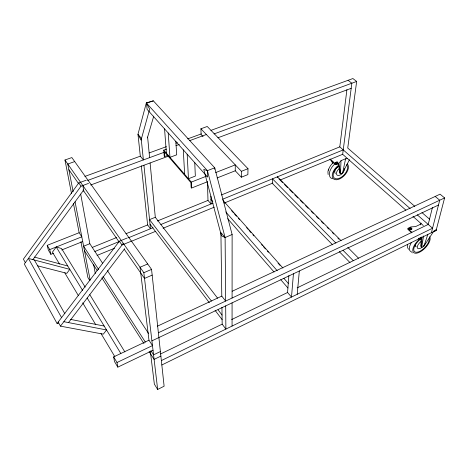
<?xml version="1.0" encoding="UTF-8"?>
<svg xmlns="http://www.w3.org/2000/svg" width="468" height="468" viewBox="0 0 468 468"><rect width="100%" height="100%" fill="white"/><g stroke="black" fill="none" stroke-linecap="round" stroke-linejoin="round"><path stroke-width="0.7" d="M232.069 326.067L232.081 302.866M232.087 298.034L232.122 234.509L214.724 167.813L153.334 100.831L146.519 103.118L147.098 109.348L207.593 177.068L207.412 170.656L146.519 103.118M203.089 136.674L201.111 134.579L200.912 128.776L207.242 126.483L247.993 168.696L247.876 174.593L241.324 177.22L235.252 170.779L235.275 164.888L215.666 172.563M407.616 244.822L407.622 247.683L408.517 249.292M241.324 177.22L241.394 171.317L200.912 128.776M421.083 237.44L420.954 246.344L421.732 246.449M339.903 170.966L339.815 173.043L340.394 173.271M277.384 177.378L277.413 176.822L341.067 240.663M293.448 273.78L291.5 297.063L287.563 292.506L288.873 275.582M297.209 294.278L299.333 270.99M410.132 208.564L339.791 146.87L346.911 89.727M405.861 210.138L342.67 154.294L351.842 83.222L348.087 80.297M210.951 130.379L352.89 78.542L356.657 81.45L347.736 148.052L414.812 206.37M421.411 243.559L420.954 246.344L422.294 247.233L423.944 246.109L433.333 231.871L435.907 230.601A0.813 0.538 13.8 0 0 435.954 229.841M423.569 235.93L421.744 247.063L421.896 237.481L419.234 238.785A0.819 0.55 13.3 0 1 418.649 238.855M338.44 163.695L339.815 173.043L341.254 173.809L342.687 172.68L345.6 158.751L347.759 158.623M328.513 169.1L327.91 171.762L328.132 174.541M432.42 207.57L428.22 224.435L297.168 287.855M431.408 232.713L439.709 200.228L435.187 196.449M232.169 291.26L440.066 194.167L444.6 197.923L436.129 230.396L161.834 364.987M146.326 102.913L137.978 134.281L140.312 156.177L143.383 159.933L141.12 138.001L137.978 134.281L141.038 140.137L149.649 109.155L146.326 102.913L153.334 100.831M147.391 137.873L153.744 116.146M420.217 224.862L421.141 223.148M424.09 245.899L427.857 234.275M342.687 172.68L349.514 159.658M86.264 180.18L78.759 182.941L23.4 259.143L25.336 262.642M88.54 183.392L81.017 186.176L24.318 264.04L57.084 323.511L57.868 323.663L58.611 322.68M32.889 259.623L83.643 190.102M85.205 287.141L61.56 248.526L56.242 246.993L52.434 252.17L59.535 264.063M123.277 243.325L60.477 326.149L58.202 322.037M57.084 323.511L119.346 241.213L127.308 237.955M68.498 322.598L124.681 248.719M150.345 351.421L154.358 384.152L157.663 389.458L164.116 386.205L151.556 269.375L71.85 157.57L64.964 159.998L71.499 193.506M422.031 236.925L419.369 238.23A0.819 0.55 13.3 0 1 418.579 238.241M433.473 231.315L436.053 230.045A0.813 0.538 13.8 0 0 436.1 229.285M161.361 360.576L432.555 228.232L417.257 214.818M160.881 356.095L154.107 359.383L149.087 351.556M160.395 351.556L153.568 354.849L150.871 350.667M160.536 353.983L222.171 324.154L221.943 307.289M231.625 319.58L287.563 292.506M410.167 228.881L410.916 228.519M420.393 224.283L415.596 226.594L410.886 226.904L408.236 228.173A0.807 0.538 12.3 0 0 408.16 228.934L411.869 232.292M147.701 263.964L140.02 267.251L148.97 340.201L113.654 356.897L114.484 361.542L117.813 367.146L153.024 350.257M117.813 367.146L117 362.507L152.474 345.595L148.97 340.201M151.913 340.868L438.481 205.031M158.371 332.76L444.6 197.923M157.423 326.167L221.785 296.109L220.914 232.573L225.108 237.545L225.646 301.07L221.785 296.109M152.176 275.102L144.524 278.442L124.114 249.099M157.663 389.458L143.846 272.715L151.556 269.375M214.754 169.24L214.724 167.813L207.412 170.656L203.755 169.416L221.405 235.72L225.108 237.545L232.122 234.509M341.02 160.659L345.6 158.751M336.264 162.887L336.978 162.595M131.432 241.143L122.008 245.027L119.346 241.213M97.052 255.434L114.578 248.221M131.426 241.283L155.686 231.291M163.098 228.238L214.321 207.149M224.429 202.983L272.891 183.029M280.274 179.987L342.67 154.294M94.858 251.503L118.989 241.634M128.372 237.797L153.018 227.711M160.863 224.5L213.045 203.153M222.446 199.309L343.237 149.895M92.243 247.432L116.555 237.551M126.015 233.713L147.625 224.932L141.336 165.812M157.347 220.984L207.985 200.409L207.441 181.59M221.387 194.969L339.791 146.87M80.689 194.091L89.821 243.705L83.62 246.209L98.66 269.568M150.099 162.958L155.306 217.281L149.549 219.603L211.437 301.082M47.209 245.343L49.737 249.584L81.812 236.82L79.151 232.719L47.209 245.343L48.344 250.07L50.86 254.311L53.574 253.223M61.706 249.965L82.719 241.541M241.394 171.317L247.993 168.696M168.071 155.253L164.654 156.517L164.28 151.685L190.897 182.578L191.137 187.457L191.617 188.019L207.055 181.917M217.129 177.939L235.252 170.779M166.468 149.152L163.759 150.146L191.33 182.093L206.201 176.272M90.687 185.006L168.521 156.119M217.907 137.791L351.187 88.323M175.939 145.677L179.32 144.436M189.464 140.716L206.376 134.515M87.621 180.455L163.987 152.352M214.04 133.93L356.657 81.45M84.872 176.424L140.312 156.177M149.239 152.919L166.38 146.659M175.98 143.149L177.349 142.652M187.633 138.897L201.351 133.889M74.704 161.577L67.784 164.028L73.143 191.821M60.477 326.149L103.305 334.152L106.558 329.963L63.847 321.697M70.586 319.398L104.188 326.056M37.329 265.73L66.836 273.324L69.802 269.352L28.396 258.441L61.554 317.608M34.398 257.084L67.766 265.999M411.746 252.521L412.378 252.878M421.96 212.583L429.659 219.276M412.946 216.397L423.294 225.547M410.214 228.402L410.869 228.992M336.352 162.495L336.89 162.987M330.098 159.003L335.521 163.911A0.72 0.456 6.2 0 0 336.521 164.069L339.048 163.016L341.014 160.659L340.458 173.622L338.984 163.566L336.457 164.619A0.72 0.456 6.2 0 1 335.451 164.461L330.034 159.553M411.741 232.848L408.037 229.495A0.807 0.538 12.4 0 1 408.114 228.729M347.742 247.356L358.523 258.166M278.922 178.928L282.508 182.532M284.562 184.591L287.639 187.68M289.692 189.739L292.769 192.828M294.822 194.887L297.9 197.976M300.462 200.55L303.03 203.124M305.592 205.698L308.16 208.272M311.238 211.361L313.285 213.42M316.368 216.508L318.415 218.574M321.493 221.662L323.546 223.722M327.138 227.325L328.676 228.87M332.268 232.473L333.807 234.018M337.908 238.136L338.937 239.166M335.901 243.085L272.493 178.834L272.277 183.28L332.619 244.846M343.062 250.339L353.287 260.699M339.265 251.626L350.005 262.583M222.955 200.351L282.912 268.053M223.926 202.018L224.892 203.106M231.66 210.752L233.59 212.934M234.556 214.028L236.486 216.21M238.423 218.398L239.388 219.486M246.636 227.676L248.087 229.314M249.052 230.408L250.983 232.59M252.913 234.778L253.884 235.866M261.612 244.606L262.577 245.694M263.542 246.788L265.479 248.97M267.409 251.158L268.375 252.252M278.039 263.168L279.969 265.356M225.74 211.905L277.208 270.72M283.941 278.419L288.27 283.368M210.945 199.444L212.858 201.644M227.676 218.685L274.049 272.019M280.747 279.718L287.914 287.966M207.985 200.409L211.062 203.966L210.863 196.174M164.654 156.517L164.221 156.008L163.759 150.146M155.306 217.281L217.614 298.192M218.07 309.816L222.048 315.052M150.023 224.201L209.366 302.755M215.075 310.319L222.113 319.632M147.625 224.932L150.491 228.747L143.933 165.245M222.171 324.154L225.88 329.086L225.687 305.896M64.964 159.998L143.846 272.715M78.759 182.941L81.017 186.176M68.872 169.679L78.431 183.421M83.006 189.996L119.129 241.938M89.821 243.705L102.597 263.232M107.388 270.557L148.514 333.409M103.013 276.331L145.355 342.096M84.509 250.825L97.11 270.481M101.837 277.852L143.968 343.57M89.716 280.449L87.89 277.518L80.911 241.74M89.78 294.618L124.868 351.924M56.242 246.993L82.649 290.54M87.183 298.017L120.832 353.504M64.765 272.826L78.22 295.355M82.707 302.866L95.788 324.769M101.018 333.532L114.847 356.686M113.654 356.897L117 362.507M34.375 260.015L64.859 313.771M332.339 161.431L332.988 163.455M331.707 160.857L332.572 163.56M207.412 170.656L225.108 237.545M49.737 249.584L50.86 254.311M410.922 228.138L411.237 229.495M73.447 203.486L79.151 232.719M75.067 201.819L90.166 280.186M93.623 264.391L95.302 273.505M82.818 185.509L83.836 191.19M147.625 137.083L149.59 157.646M164.56 128.893L166.397 153.2M168.205 132.976L169.96 157.33L176.705 154.814L175.833 141.225M183.286 149.854L184.655 174.359M187.182 154.218L188.452 178.758L195.337 176.079L194.746 162.378M191.33 182.093L191.617 188.019M347.338 163.958A10.179 5.768 -47 0 1 343.764 176.097A10.179 5.768 -47 0 1 332.666 177.799A10.179 5.768 -47 0 1 338.493 165.315M346.566 164.789A9.05 5.125 -47 0 1 343.401 175.576A9.05 5.125 -47 0 1 333.526 177.097A9.05 5.125 -47 0 1 338.703 166M344.226 168.568A4.949 2.802 -47 0 1 341.266 174.348A4.949 2.802 -47 0 1 336.527 174.248A4.949 2.802 -47 0 1 339.47 168.462M335.322 173.476A4.937 2.808 -47 0 1 335.316 169.796A4.937 2.808 -47 0 1 339.002 166.181M332.532 178.729A11.279 6.423 -47 0 1 329.706 171.721A11.279 6.423 -47 0 1 337.375 162.027M328.437 170.223A10.126 5.792 -47 0 1 333.462 162.437M337.797 163.127A0.895 0.567 6.3 0 0 336.369 162.653L335.655 162.952A0.895 0.567 6.2 0 0 335.31 163.303M335.369 163.601A0.895 0.567 6.2 0 1 335.31 163.449M429.7 236.72A11.314 5.142 -45.8 0 1 423.37 249.649A11.314 5.142 -45.8 0 1 412.811 250.936A11.314 5.142 -45.8 0 1 421.44 237.732M429.15 238.551A10.056 4.575 -45.8 0 1 422.019 249.97A10.056 4.575 -45.8 0 1 413.735 249.719A10.056 4.575 -45.8 0 1 421.691 238.323M424.967 243.957A5.499 2.498 -45.8 0 1 424.394 244.858M424.061 245.302A5.499 2.498 -45.8 0 1 423.306 246.156M422.042 247.291A5.499 2.498 -45.8 0 1 417.292 247.677A5.499 2.498 -45.8 0 1 420.937 241.587M416.35 246.829A5.487 2.51 -45.8 0 1 415.233 244.741M411.407 251.796A12.531 5.739 -45.8 0 1 411.436 242.482M409.096 229.104A1.006 0.673 12.4 0 1 409.383 228.846L410.132 228.483A1.006 0.673 12.5 0 1 411.442 228.641A1.006 0.673 12.5 0 1 411.612 229.554M410.26 227.928L409.512 228.29A1.006 0.673 12.4 0 0 409.418 229.238A1.006 0.673 12.4 0 0 410.822 229.472L411.571 229.109A1.006 0.673 12.4 0 0 411.664 228.162A1.006 0.673 12.4 0 0 410.26 227.928M336.433 162.103L335.726 162.402A0.901 0.567 6.2 0 0 335.55 163.186A0.901 0.567 6.2 0 0 336.802 163.379L337.516 163.08A0.901 0.567 6.2 0 0 337.691 162.297A0.901 0.567 6.2 0 0 336.433 162.103"/></g></svg>
